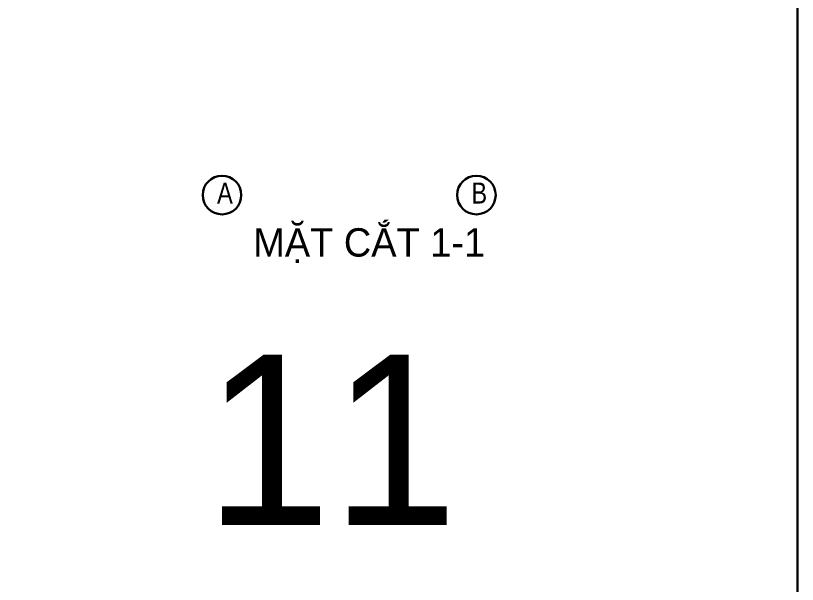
# Model space of a CAD drawing. Header units: millimetres. Extents: x -82962 to 19744, y -138000 to 4535.
# Drawn here: x 10101 to 19744, y -39305 to -32290 of the extents above; entities that cross this region are included whole.
import ezdxf

# ---------------------------------------------------------------- set-up
doc = ezdxf.new("R2010")
doc.units = ezdxf.units.MM
doc.header["$LTSCALE"] = 1000
doc.header["$MEASUREMENT"] = 0
doc.layers.add('THAY', color=4, linetype='Continuous', lineweight=30)
doc.styles.add('A2', font='VnAvantH.TTF')
doc.styles.add('VNARIAL', font='')
doc.styles.get('VNARIAL').set_extended_font_data('VNarial')

msp = doc.modelspace()

# ---------------------------------------------------------------- hatches: boundary and pattern name
at = {"layer": 'THAY', "ltscale": 0.2}
h = msp.add_hatch(dxfattribs=at)
h.set_pattern_fill('ANSI31', color=256, scale=300, style=0)
h.set_pattern_definition([(45, (116201.98, 75770.368), (-26.516504, 26.516504), [])])
h.paths.add_polyline_path([(15804.96084, -25159.63041), (15694.96084, -25159.63041), (15694.96084, -28409.63041), (15804.96084, -28409.63041)])
h.paths.add_polyline_path([(10147.53642, -31543.0903), (10770.74029, -31543.0903), (10770.74029, -31342.15967), (10147.53642, -31342.15967)], flags=9)
h.paths.add_polyline_path([(15659.30858, -34672.89764), (15927.14858, -34672.89764), (15927.14858, -34284.09764), (15659.30858, -34284.09764)], flags=9)
h.paths.add_polyline_path([(12521.70033, -34672.89764), (12809.2889, -34672.89764), (12809.2889, -34284.09764), (12521.70033, -34284.09764)], flags=9)
h.paths.add_polyline_path([(2721.75588, -36237.97517), (5060.07248, -36237.97517), (5060.07248, -35942.84475), (2721.75588, -35942.84475)], flags=9)
h.paths.add_polyline_path([(2718.2118, -35936.37002), (5450.04557, -35936.37002), (5450.04557, -35588.16737), (2718.2118, -35588.16737)], flags=9)
h.paths.add_polyline_path([(2741.75686, -36959.22979), (3993.83616, -36959.22979), (3993.83616, -36772.68733), (2741.75686, -36772.68733)], flags=9)
h.paths.add_polyline_path([(2728.85315, -36737.84028), (5146.79299, -36737.84028), (5146.79299, -36473.70093), (2728.85315, -36473.70093)], flags=9)
h.paths.add_polyline_path([(7608.85276, -35835.44094), (8565.80164, -35835.44094), (8565.80164, -35533.27793), (7608.85276, -35533.27793)], flags=9)
h.paths.add_polyline_path([(12923.79904, -35840.58829), (13996.9148, -35840.58829), (13996.9148, -35607.41023), (12923.79904, -35607.41023)], flags=9)
h.paths.add_polyline_path([(16075.36631, -36733.88167), (17225.69488, -36733.88167), (17225.69488, -36345.25155), (16075.36631, -36345.25155)], flags=9)
h.paths.add_polyline_path([(16233.29512, -35857.98831), (16975.29306, -35857.98831), (16975.29306, -35589.79628), (16233.29512, -35589.79628)], flags=9)
h.paths.add_polyline_path([(11772.70005, -36811.43975), (15116.82283, -36811.43975), (15116.82283, -36111.16057), (11772.70005, -36111.16057)], flags=9)

# ---------------------------------------------------------------- linework, layer by layer
msp.add_lwpolyline([(-14491.20828, -138000.47192), (19744.41861, -138000.47192), (19744.41861, -7206.04221), (-14491.20828, -7206.04221)], close=True, dxfattribs=at)
at = {"layer": 'THAY'}
for centre in [(12647.06224, -34503.58724), (15784.67049, -34503.58724)]:
    msp.add_circle(centre, 238.27684, dxfattribs=at)

# ---------------------------------------------------------------- texts
at = {"layer": 'THAY', "style": 'VNARIAL', "width": 0.8}
for s, p in [('A', (12586.50033, -34608.09764)), ('B', (15724.10858, -34608.09764))]:
    msp.add_text(s, height=259.2, dxfattribs=at).set_placement(p)
at = {"layer": 'THAY', "style": 'A2'}
msp.add_text('mÆt c¾t 1-1', height=350, dxfattribs=at).set_placement((13031.90894, -35262.60237))
at = {"layer": 'THAY', "ltscale": 0.2, "style": 'A2'}
msp.add_text('11', height=2100, dxfattribs=at).set_placement((12433.06821, -38572.39361))

doc.saveas('drawing.dxf')
